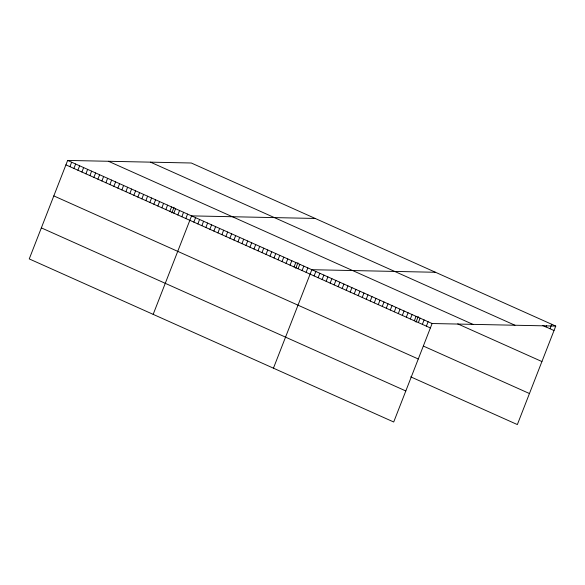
<?xml version="1.0" encoding="UTF-8"?>
<svg xmlns="http://www.w3.org/2000/svg" width="585" height="585" viewBox="0 0 585 585"><rect width="100%" height="100%" fill="white"/><g stroke="black" fill="none" stroke-linecap="round" stroke-linejoin="round"><path stroke-width="0.88" d="M555.75 326.086L191.288 163.003L67.648 160.429L29.25 258.914L393.712 421.997L432.11 323.52L555.75 326.086L517.352 424.571L410.714 376.85M69.915 166.659L71.641 162.22M73.907 168.451L75.64 164.012M77.907 170.235L79.64 165.796M81.907 172.027L83.633 167.588M85.9 173.811L87.633 169.372M89.9 175.602L91.633 171.164M93.9 177.394L95.626 172.955M97.892 179.178L99.626 174.739M101.892 180.97L103.618 176.531M105.885 182.761L107.618 178.315M109.885 184.546L111.618 180.107M113.885 186.337L115.611 181.898M117.877 188.121L119.611 183.683M121.877 189.913L123.61 185.474M125.877 191.704L127.603 187.266M129.87 193.489L131.603 189.05M133.87 195.28L135.603 190.842M137.87 197.065L139.596 192.626M141.862 198.856L143.596 194.417M145.862 200.648L147.595 196.209M149.862 202.432L151.588 197.993M153.855 204.223L155.588 199.785M157.855 206.008L159.588 201.569M161.855 207.799L163.581 203.361M165.847 209.591L167.581 205.152M169.847 211.375L171.58 206.936M171.844 212.86L174.023 207.265M173.84 213.167L175.573 208.728M177.84 214.951L179.573 210.512M181.84 216.742L183.566 212.304M185.833 218.534L187.566 214.095M153.168 314.364L191.566 215.88L315.205 218.454M193.84 222.117L195.573 217.678M197.854 223.909L199.58 219.47M201.862 225.7L203.595 221.262M205.869 227.499L207.602 223.06M209.876 229.291L211.609 224.852M213.891 231.082L215.616 226.644M217.898 232.881L219.631 228.442M221.905 234.673L223.638 230.234M225.912 236.464L227.645 232.026M229.927 238.263L231.653 233.824M233.934 240.055L235.667 235.616M237.941 241.846L239.674 237.408M241.949 243.645L243.682 239.206M245.963 245.437L247.689 240.998M249.97 247.228L251.704 242.79M253.978 249.027L255.711 244.589M257.985 250.819L259.718 246.38M262 252.61L263.725 248.172M266.007 254.409L267.74 249.97M270.014 256.201L271.747 251.762M274.021 257.992L275.754 253.554M278.036 259.791L279.762 255.345M282.043 261.583L283.776 257.144M286.05 263.374L287.783 258.936M290.058 265.166L291.791 260.727M294.072 266.965L295.798 262.526M295.761 268.31L297.948 262.716M298.079 268.756L299.812 264.318M302.087 270.548L303.82 266.109M306.101 272.347L307.827 267.908M273.444 368.177L311.834 269.7L435.474 272.274M314.116 275.93L315.849 271.491M318.123 277.729L319.856 273.29M322.138 279.52L323.863 275.082M326.145 281.312L327.871 276.873M330.152 283.111L331.885 278.672M334.159 284.902L335.892 280.464M338.174 286.694L339.9 282.255M342.181 288.493L343.907 284.054M346.188 290.284L347.921 285.846M350.196 292.076L351.929 287.637M354.21 293.875L355.936 289.436M358.217 295.666L359.95 291.228M362.225 297.458L363.958 293.019M366.232 299.257L367.965 294.818M370.246 301.048L371.972 296.61M374.254 302.84L375.987 298.401M378.261 304.639L379.994 300.2M382.268 306.43L384.001 301.992M386.283 308.222L388.009 303.783M390.29 310.021L392.023 305.582M394.297 311.812L396.03 307.374M398.305 313.604L400.038 309.165M402.319 315.403L404.045 310.964M406.326 317.194L408.059 312.756M410.334 318.986L412.067 314.547M414.341 320.785L416.074 316.346M416.037 322.13L418.216 316.536M418.355 322.576L420.081 318.138M422.363 324.368L424.096 319.929M426.37 326.167L428.103 321.728M546.002 326.942L546.58 325.457M550.01 328.733L551.743 324.295M542.792 325.501L554.017 330.525M150.484 162.155L514.946 325.238M108.444 161.277L472.914 324.368M457.726 323.885L541.922 361.559M67.648 160.429L432.11 323.52M65.915 164.868L430.377 327.958M423.613 346.174L529.454 393.537M53.813 195.902L418.282 358.993M41.352 227.879L405.815 390.963"/></g></svg>
